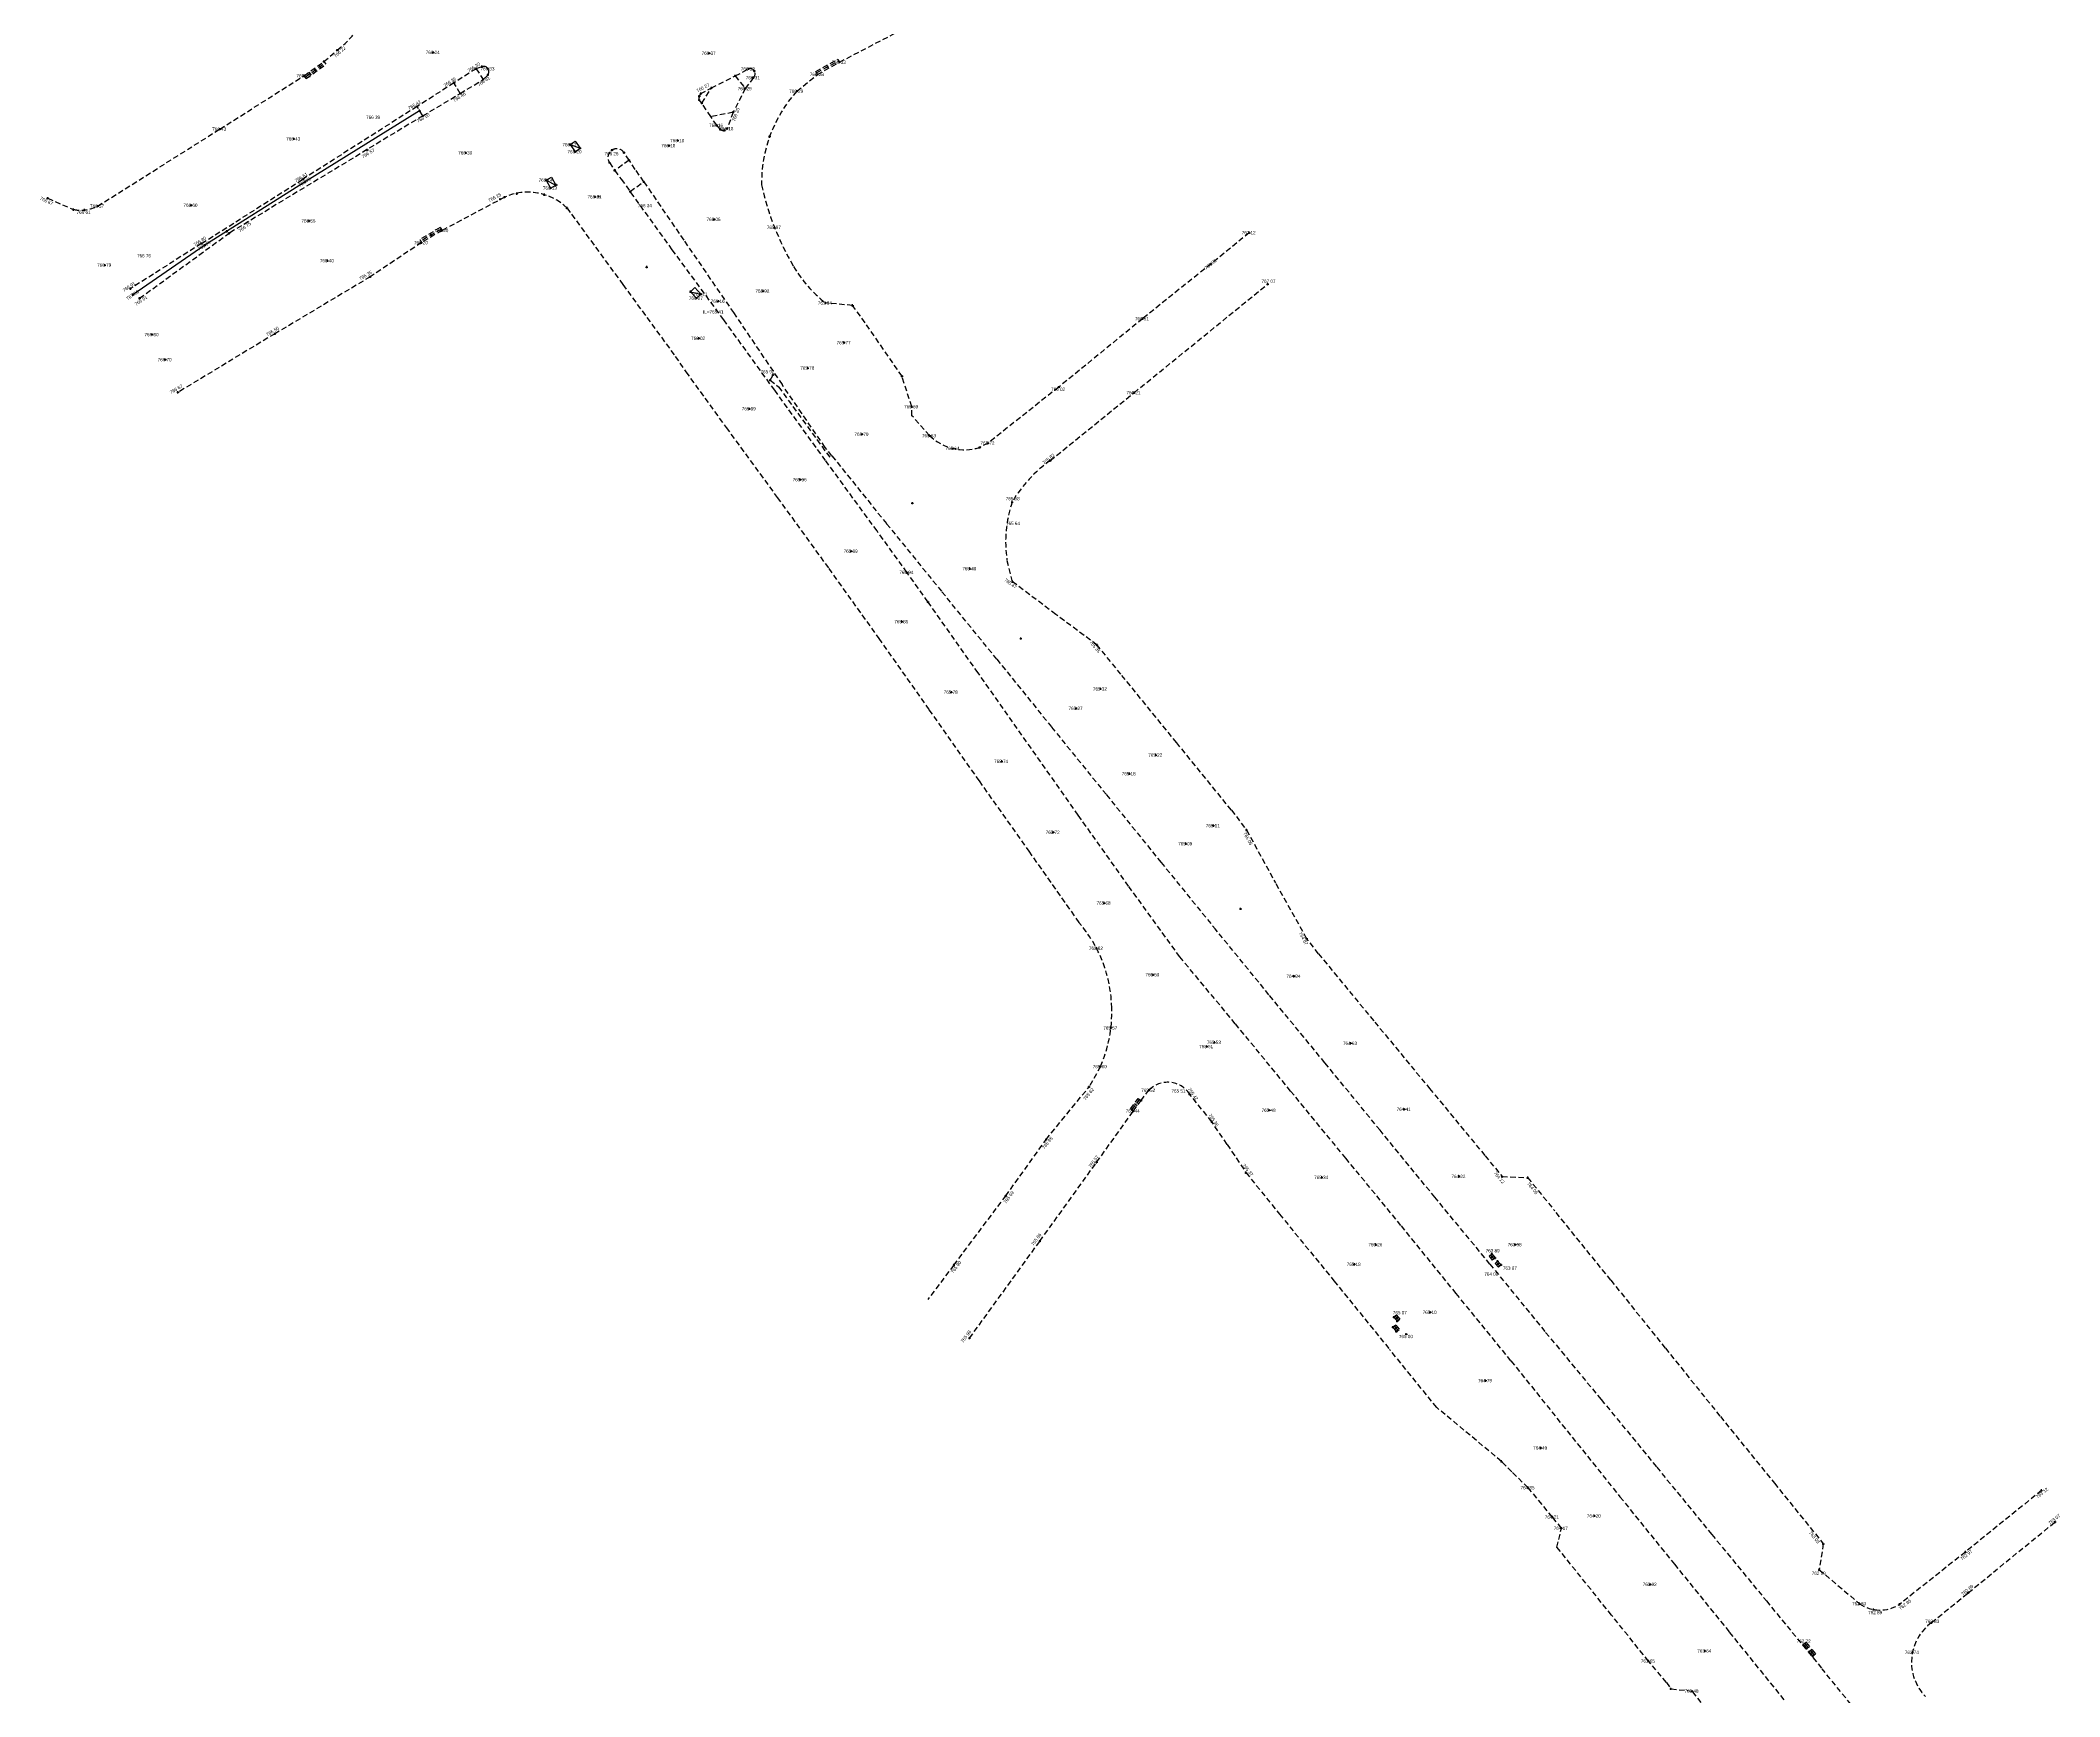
# Model space of a CAD drawing. Extents: x -1 to 212944, y -1 to 167548.
# Drawn here: x 170855.2 to 171087.3, y 133476.9 to 133667.3 of the extents above; entities that cross this region are included whole.
import ezdxf
from ezdxf.enums import TextEntityAlignment as Align

# ---------------------------------------------------------------- set-up
doc = ezdxf.new("R2010")
doc.units = 0
doc.header["$LTSCALE"] = 2.5
doc.header["$MEASUREMENT"] = 0
doc.header["$PDMODE"] = 2
doc.header["$PDSIZE"] = 0.125
doc.linetypes.add('HIDDEN', pattern=[0.375, 0.25, -0.125])
for name, color, linetype in [('1501-8447-13-GOVA', 2, 'CONTINUOUS'), ('1501-8447-13-PTS', 7, 'CONTINUOUS'), ('1501-8447-14-GOVA', 2, 'CONTINUOUS'), ('1501-8447-14-PTS', 7, 'CONTINUOUS'), ('1501-8447-14A-GOVA', 2, 'CONTINUOUS'), ('1501-8447-14A-PTS', 7, 'CONTINUOUS'), ('1501-8447-15A-GOVA', 2, 'CONTINUOUS'), ('1501-8447-15A-PTS', 7, 'CONTINUOUS'), ('2401', 210, 'HIDDEN'), ('2404', 210, 'HIDDEN'), ('2603', 32, 'CONTINUOUS'), ('4001-PL', 7, 'CONTINUOUS'), ('4903', 152, 'HIDDEN')]:
    doc.layers.add(name, color=color, linetype=linetype)

msp = doc.modelspace()

# ---------------------------------------------------------------- linework, layer by layer
at = {"layer": '1501-8447-13-PTS'}
for p in [(171021.33, 133513.23, 764.79), (171023.15, 133503.95, 764.45), (171027.67, 133505.49, 764.49), (171026.22, 133500.92, 764.35), (171085.23, 133500.61, 763.12), (171029.01, 133497.55, 764.21), (171030.04, 133496.26, 764.17), (171033.84, 133497.68, 764.2), (171086.79, 133496.98, 763.07), (171060.14, 133494.47, 763.03), (171076.47, 133493.52, 762.97), (171040.26, 133489.81, 763.92), (171059.67, 133491.49, 762.99), (171064.32, 133487.58, 762.89), (171068.9, 133487.51, 762.85), (171076.79, 133488.84, 762.89), (171065.92, 133486.92, 762.89), (171072.58, 133485.41, 762.83), (171057.86, 133482.89, 762.72), (171058.22, 133482.43, 762.73), (171040.05, 133480.99, 763.65), (171046.53, 133482.15, 763.64), (171058.52, 133482.06, 762.72), (171058.92, 133481.58, 762.72), (171070.39, 133481.99, 762.74), (171042.63, 133477.8, 763.56), (171045.07, 133477.54, 763.48)]:
    msp.add_point(p, dxfattribs=at)
at = {"layer": '1501-8447-14-PTS'}
for p in [(170966.96, 133605.06, 765.47), (170967.9, 133598.53, 765.37), (170976.68, 133597.78, 765.35), (170959.92, 133592.37, 765.78), (170977.07, 133592.74, 765.32), (170974.27, 133590.5, 765.27), (170983.43, 133585.14, 765.22), (170965.71, 133584.41, 765.74), (170980.38, 133582.99, 765.18), (170971.64, 133576.26, 765.72), (170990.04, 133577.02, 765.11), (170993.85, 133576.52, 765.05), (170986.87, 133574.94, 765.09), (170977.49, 133568.12, 765.68), (170993.17, 133567.45, 765.01), (171000.76, 133564.04, 764.87), (170976.61, 133562.93, 765.62), (170983.1, 133559.88, 765.59), (170999.31, 133559.71, 764.84), (170978.26, 133553.77, 765.57), (170990.17, 133552.11, 765.53), (171005.81, 133552, 764.63), (170989.28, 133551.63, 765.51), (170977.05, 133549.33, 765.6), (170975.75, 133546.99, 765.62), (170981.72, 133545.43, 765.45), (170982.62, 133546.6, 765.52), (170987.31, 133546.17, 765.42), (170980.84, 133544.22, 765.44), (170989.86, 133542.97, 765.36), (170996.46, 133544.31, 765.48), (171011.98, 133544.42, 764.41), (170970.82, 133540.95, 765.65), (170976.62, 133538.32, 765.57), (170993.79, 133537.12, 765.37), (171002.5, 133536.59, 765.34), (171018.28, 133536.7, 764.22), (171023.23, 133536.68, 764.12), (171026.18, 133536.55, 764.06), (170966.17, 133534.45, 765.69), (170970.09, 133529.25, 765.66), (171008.73, 133528.85, 765.26), (171024.74, 133528.86, 763.98), (170960.21, 133526.51, 765.9), (171006.24, 133526.6, 765.18), (171022.04, 133527.8, 763.89), (171022.41, 133527.33, 763.89), (171022.71, 133526.96, 763.88), (171023.1, 133526.53, 763.87), (171010.78, 133520.52, 765.07), (171011.16, 133520.06, 765.05), (171014.97, 133521.08, 765.1), (170962.01, 133518.1, 765.98), (171010.68, 133519.37, 765.03), (171011.07, 133518.87, 765.01), (171012.21, 133518.56, 765)]:
    msp.add_point(p, dxfattribs=at)
at = {"layer": '1501-8447-14A-PTS'}
for p in [(170936.6, 133664.01, 766.32), (170937.28, 133663.77, 766.34), (170944.53, 133663.37, 766.28), (170947.06, 133664.78, 766.33), (170931.12, 133661.16, 766.28), (170932.35, 133661.82, 766.27), (170935.08, 133663.2, 766.3), (170936.24, 133661.74, 766.29), (170937.17, 133663, 766.31), (170942.16, 133661.44, 766.29), (170930.94, 133660.45, 766.24), (170930.95, 133660.87, 766.26), (170931.24, 133660.07, 766.23), (170934.85, 133659.02, 766.2), (170932.95, 133657.52, 766.16), (170933.36, 133657.06, 766.14), (170933.82, 133656.94, 766.19), (170934.14, 133657.14, 766.18), (170916.1, 133655.3, 766.17), (170916.68, 133654.49, 766.2), (170917.24, 133654.9, 766.19), (170920.91, 133654.66, 766.26), (170922.3, 133654.38, 766.25), (170927.47, 133655.19, 766.18), (170928.48, 133655.77, 766.18), (170939.03, 133656.22, 766.14), (170920.63, 133653.25, 766.23), (170921.23, 133652.32, 766.2), (170922.88, 133653.51, 766.24), (170913.14, 133649.54, 766.12), (170913.36, 133651.23, 766.14), (170913.85, 133650.3, 766.13), (170914.51, 133650.66, 766.15), (170923.01, 133649.92, 766.17), (170924.58, 133651.03, 766.21), (170908.57, 133649.26, 766.26), (170915.75, 133648.01, 766.13), (170918.98, 133649.3, 766.11), (170919.37, 133649.34, 766.13), (170932.66, 133646.71, 766.06), (170939.59, 133645.79, 765.97), (170994.17, 133645.18, 767.12), (170924.91, 133641.23, 766.07), (170989.77, 133641.6, 766.91), (170929.94, 133638.39, 766.07), (170931.16, 133638.12, 766.11), (170938.28, 133638.47, 765.92), (170996.28, 133639.26, 767.07), (170930.63, 133637.65, 766.07), (170933.14, 133637.3, 766.16), (170945.45, 133637.1, 765.84), (170948.57, 133636.82, 765.87), (170981.9, 133635.29, 766.51), (170930.88, 133633.04, 766.02), (170947.61, 133632.54, 765.77), (170939.43, 133628.84, 765.92), (170943.43, 133629.62, 765.78), (170954.25, 133628.67, 765.74), (170939.09, 133628.22, 766.14), (170972.26, 133627.43, 766.02), (170980.92, 133626.78, 766.21), (170936.71, 133624.94, 765.99), (170955.37, 133625.17, 765.69), (170949.66, 133622.01, 765.7), (170957.4, 133621.85, 765.63), (170957.42, 133621.85, 765.63), (170960.12, 133620.38, 765.64), (170963.17, 133620.49, 765.71), (170964.15, 133621, 765.72), (170971.29, 133618.98, 765.82), (170942.56, 133616.79, 765.96), (170955.44, 133614.09, 765.56), (170966.91, 133614.22, 765.58), (170948.42, 133608.57, 765.89), (170954.82, 133606.13, 765.94), (170962.06, 133606.55, 765.49), (170957.23, 133602.75, 765.91), (170954.24, 133600.47, 765.85)]:
    msp.add_point(p, dxfattribs=at)
at = {"layer": '1501-8447-15A-PTS'}
for p in [(170889.34, 133666.15, 766.22), (170900.38, 133665.9, 766.24), (170932.1, 133665.81, 766.37), (170887.8, 133664.85, 766.19), (170905.29, 133664.03, 766.3), (170905.96, 133664.26, 766.31), (170906.68, 133664.02, 766.33), (170885.53, 133663.22, 766.21), (170902.75, 133662.4, 766.36), (170903.47, 133661.18, 766.46), (170906.11, 133662.78, 766.41), (170906.64, 133663.32, 766.35), (170898.51, 133659.68, 766.42), (170898.81, 133659.2, 766.59), (170875.84, 133657.08, 766.43), (170899.17, 133658.61, 766.5), (170884.35, 133655.96, 766.43), (170892.79, 133654.69, 766.57), (170904.12, 133654.35, 766.3), (170885.41, 133651.34, 766.61), (170885.64, 133651.04, 766.75), (170909.98, 133649.67, 766.21), (170856.06, 133649.14, 766.67), (170859.04, 133647.83, 766.64), (170860.3, 133647.79, 766.61), (170861.8, 133648.23, 766.57), (170872.54, 133648.33, 766.6), (170908.07, 133649.04, 766.25), (170876.65, 133645.34, 766.87), (170876.9, 133645.11, 766.75), (170886.1, 133646.53, 766.55), (170901.38, 133645.43, 766.2), (170873.74, 133643.93, 766.8), (170874.1, 133643.73, 766.9), (170899.03, 133644.04, 766.2), (170862.62, 133641.45, 766.79), (170888.22, 133641.96, 766.4), (170865.58, 133638.75, 766.91), (170865.86, 133638.05, 767.06), (170893.11, 133640.1, 766.35), (170866.62, 133637.64, 766.91), (170868.07, 133633.47, 766.8), (170882.17, 133633.56, 766.5), (170869.57, 133630.59, 766.7), (170871.03, 133626.83, 766.67)]:
    msp.add_point(p, dxfattribs=at)
at = {"layer": '2401'}
for p, q in [((170977.05, 133549.33), (170975.75, 133546.99)), ((170970.82, 133540.95), (170975.75, 133546.99)), ((170966.17, 133534.45), (170970.82, 133540.95)), ((170960.21, 133526.51), (170966.17, 133534.45)), ((170960.21, 133526.51), (170957.2, 133522.56))]:
    msp.add_line(p, q, dxfattribs=at)
at = {"layer": '2404'}
for p, q in [((170947.06, 133664.78), (170960.74, 133671.9)), ((170887.8, 133664.85), (170889.34, 133666.15)), ((170885.53, 133663.22), (170887.8, 133664.85)), ((170905.29, 133664.03), (170902.75, 133662.4)), ((170905.96, 133664.26), (170905.29, 133664.03)), ((170905.29, 133664.03), (170906.11, 133662.78)), ((170935.08, 133663.2), (170936.6, 133664.01)), ((170875.84, 133657.08), (170885.53, 133663.22)), ((170902.75, 133662.4), (170898.51, 133659.68)), ((170899.17, 133658.61), (170903.47, 133661.18)), ((170903.47, 133661.18), (170902.75, 133662.4)), ((170903.47, 133661.18), (170906.11, 133662.78)), ((170906.11, 133662.78), (170906.61, 133663.28)), ((170931.12, 133661.16), (170932.35, 133661.82)), ((170931.24, 133660.07), (170932.35, 133661.82)), ((170932.35, 133661.82), (170935.08, 133663.2)), ((170936.24, 133661.74), (170934.85, 133659.02)), ((170935.08, 133663.2), (170936.24, 133661.74)), ((170937.17, 133663), (170936.24, 133661.74)), ((170942.16, 133661.44), (170944.53, 133663.37)), ((170898.51, 133659.68), (170885.41, 133651.34)), ((170899.17, 133658.61), (170898.51, 133659.68)), ((170931.24, 133660.07), (170930.94, 133660.45)), ((170932.26, 133658.52), (170931.24, 133660.07)), ((170934.85, 133659.02), (170932.28, 133658.5)), ((170934.85, 133659.02), (170934.14, 133657.14)), ((170861.8, 133648.23), (170875.84, 133657.08)), ((170899.17, 133658.61), (170876.9, 133645.11)), ((170932.95, 133657.52), (170932.26, 133658.52)), ((170933.36, 133657.06), (170932.95, 133657.52)), ((170922.88, 133653.51), (170922.3, 133654.38)), ((170920.63, 133653.25), (170921.23, 133652.32)), ((170922.88, 133653.51), (170921.23, 133652.32)), ((170921.23, 133652.32), (170921.97, 133651.32)), ((170923.59, 133652.46), (170922.88, 133653.51)), ((170924.58, 133651.03), (170923.59, 133652.46)), ((170873.74, 133643.93), (170885.41, 133651.34)), ((170921.97, 133651.32), (170923.01, 133649.92)), ((170923.01, 133649.92), (170924.58, 133651.03)), ((170927.85, 133643.22), (170923.01, 133649.92)), ((170924.58, 133651.03), (170929.25, 133644.19)), ((170856.06, 133649.14), (170859.04, 133647.83)), ((170908.57, 133649.26), (170901.38, 133645.43)), ((170915.75, 133648.01), (170916.27, 133647.29)), ((170916.27, 133647.29), (170922.17, 133639.21)), ((170866.62, 133637.64), (170876.9, 133645.11)), ((170994.17, 133645.18), (170989.77, 133641.6)), ((170873.74, 133643.93), (170865.58, 133638.75)), ((170899.03, 133644.04), (170893.11, 133640.1)), ((170933.76, 133635.17), (170927.85, 133643.22)), ((170929.25, 133644.19), (170934.88, 133635.99)), ((170989.77, 133641.6), (170981.9, 133635.29)), ((170893.11, 133640.1), (170882.17, 133633.56)), ((170922.17, 133639.21), (170928.19, 133630.96)), ((170980.92, 133626.78), (170996.28, 133639.26)), ((170934.88, 133635.99), (170940.47, 133627.72)), ((170948.57, 133636.82), (170945.45, 133637.1)), ((170950.01, 133634.83), (170948.57, 133636.82)), ((170882.17, 133633.56), (170871.03, 133626.83)), ((170939.62, 133627.06), (170933.76, 133635.17)), ((170954.25, 133628.67), (170950.01, 133634.83)), ((170981.9, 133635.29), (170972.26, 133627.43)), ((170928.19, 133630.96), (170929.41, 133629.19)), ((170929.41, 133629.19), (170934.04, 133622.78)), ((170939.09, 133628.22), (170939.43, 133628.84)), ((170955.37, 133625.17), (170954.25, 133628.67)), ((170939.09, 133628.22), (170940.07, 133627.46)), ((170945.47, 133618.98), (170939.62, 133627.06)), ((170940.07, 133627.46), (170945.97, 133619.32)), ((170945.41, 133620.5), (170940.47, 133627.72)), ((170972.26, 133627.43), (170964.15, 133621)), ((170971.29, 133618.98), (170980.92, 133626.78)), ((170955.39, 133624.14), (170955.37, 133625.17)), ((170957.42, 133621.85), (170955.39, 133624.14)), ((170934.04, 133622.78), (170939.92, 133614.74)), ((170946.2, 133619.53), (170945.41, 133620.5)), ((170946.2, 133619.53), (170952.48, 133611.72)), ((170964.15, 133621), (170963.17, 133620.49)), ((170951.38, 133610.89), (170945.47, 133618.98)), ((170939.92, 133614.74), (170945.83, 133606.58)), ((170954.82, 133606.13), (170951.38, 133610.89)), ((170952.48, 133611.72), (170958.84, 133603.9)), ((170945.83, 133606.58), (170951.58, 133598.54)), ((170957.23, 133602.75), (170954.82, 133606.13)), ((170966.96, 133605.06), (170966.31, 133607.52)), ((170965.15, 133596.15), (170958.84, 133603.9)), ((170971.92, 133601.3), (170966.96, 133605.06)), ((170962.99, 133594.59), (170957.23, 133602.75)), ((170976.68, 133597.78), (170971.92, 133601.3)), ((170951.58, 133598.54), (170957.37, 133590.33)), ((170965.15, 133596.15), (170971.44, 133588.35)), ((170979.41, 133594.42), (170976.68, 133597.78)), ((170974.51, 133578.21), (170962.99, 133594.59)), ((170985.82, 133586.54), (170979.41, 133594.42)), ((170957.35, 133590.33), (170963.1, 133582.16)), ((170971.44, 133588.35), (170977.74, 133580.58)), ((170992.11, 133578.8), (170985.82, 133586.54)), ((170963.1, 133582.16), (170968.83, 133574.08)), ((170977.74, 133580.58), (170984.03, 133572.79)), ((170980.3, 133570.06), (170974.51, 133578.21)), ((170992.11, 133578.8), (170993.85, 133576.52)), ((170993.85, 133576.52), (170997.17, 133570.46)), ((170968.83, 133574.08), (170974.58, 133565.88)), ((170984.03, 133572.79), (170990.25, 133565.14)), ((170986.18, 133561.94), (170980.3, 133570.06)), ((171000.76, 133564.04), (170997.17, 133570.46)), ((170996.43, 133557.57), (170990.25, 133565.14)), ((171002.11, 133562.3), (171000.76, 133564.04)), ((170992.56, 133554.25), (170986.18, 133561.94)), ((171002.11, 133562.3), (171008.59, 133554.44)), ((171002.85, 133549.77), (170996.43, 133557.57)), ((171008.59, 133554.44), (171014.88, 133546.82)), ((170998.92, 133546.51), (170992.56, 133554.25)), ((171009.19, 133542.01), (171002.85, 133549.77)), ((170981.72, 133545.43), (170982.62, 133546.6)), ((170989.86, 133542.97), (170987.31, 133546.17)), ((171005.26, 133538.79), (170998.92, 133546.51)), ((171014.88, 133546.82), (171021.26, 133539.08)), ((170976.62, 133538.32), (170980.84, 133544.22)), ((170991.62, 133540.38), (170989.86, 133542.97)), ((171015.5, 133534.3), (171009.19, 133542.01)), ((170970.09, 133529.25), (170976.62, 133538.32)), ((170991.62, 133540.38), (170993.79, 133537.12)), ((171011.6, 133531.07), (171005.26, 133538.79)), ((171021.26, 133539.08), (171023.23, 133536.68)), ((170993.79, 133537.12), (170997.64, 133532.37)), ((171023.23, 133536.68), (171026.18, 133536.55)), ((171026.18, 133536.55), (171029.28, 133532.74)), ((171021.82, 133526.62), (171015.5, 133534.3)), ((170997.64, 133532.37), (171003.9, 133524.7)), ((171035.72, 133524.77), (171029.28, 133532.74)), ((170962.01, 133518.1), (170970.09, 133529.25)), ((171017.94, 133523.25), (171011.6, 133531.07)), ((171021.82, 133526.62), (171028.23, 133518.77)), ((171003.9, 133524.7), (171010.3, 133516.81)), ((171035.72, 133524.77), (171041.99, 133516.95)), ((171024.24, 133515.5), (171017.94, 133523.25)), ((171028.23, 133518.77), (171034.61, 133511.06)), ((171015.71, 133510.14), (171010.3, 133516.81)), ((171024.24, 133515.5), (171036.77, 133499.88)), ((171041.99, 133516.95), (171048.31, 133509.1)), ((171034.61, 133511.06), (171040.99, 133503.29)), ((171016.69, 133509.33), (171015.71, 133510.14)), ((171023.15, 133503.95), (171016.69, 133509.33)), ((171048.31, 133509.1), (171054.52, 133501.44)), ((171024.34, 133502.74), (171023.15, 133503.95)), ((171026.22, 133500.92), (171024.34, 133502.74)), ((171040.99, 133503.29), (171047.32, 133495.55)), ((171054.52, 133501.44), (171060.14, 133494.47)), ((171029.01, 133497.55), (171026.22, 133500.92)), ((171036.77, 133499.88), (171043.03, 133492.12)), ((171085.23, 133500.61), (171076.47, 133493.52)), ((171030.04, 133496.26), (171029.01, 133497.55)), ((171076.79, 133488.84), (171086.79, 133496.98)), ((171029.53, 133494.07), (171030.04, 133496.26)), ((171035.8, 133486.28), (171029.53, 133494.07)), ((171047.32, 133495.55), (171053.6, 133487.91)), ((171060.14, 133494.47), (171059.67, 133491.49)), ((171043.03, 133492.12), (171049.34, 133484.32)), ((171076.47, 133493.52), (171068.9, 133487.51)), ((171059.67, 133491.49), (171064.32, 133487.58)), ((171053.6, 133487.91), (171060, 133480.1)), ((171072.58, 133485.41), (171076.79, 133488.84)), ((171040.05, 133480.99), (171035.8, 133486.28)), ((171049.34, 133484.32), (171055.62, 133476.53)), ((171042.11, 133478.53), (171040.05, 133480.99)), ((171042.11, 133478.53), (171042.63, 133477.8)), ((171042.63, 133477.8), (171045.07, 133477.54)), ((171066.27, 133472.39), (171060, 133480.1)), ((171049.06, 133472.6), (171045.07, 133477.54))]:
    msp.add_line(p, q, dxfattribs=at)
for centre, radius, start, end in [((170881.35, 133676.39), 12.98, 307.9618, 349.2739), ((170906.17, 133663.69), 0.604, 316.5861, 110.5238), ((170936.78, 133663.45), 0.591, 310.7484, 108.1286), ((170931.67, 133660.64), 0.755, 136.7588, 194.7892), ((170953.78, 133650.92), 15.67, 137.8569, 180.9612), ((170933.71, 133657.47), 0.539, 229.2298, 322.4823), ((170921.46, 133653.82), 1.01, 33.9267, 214.2415), ((170911.23, 133643.29), 6.54, 46.2389, 114.0093), ((170968.85, 133657.34), 31.45, 192.2632, 210.6626), ((170859.81, 133652.24), 4.47, 260.0798, 296.4128), ((170955.13, 133649.23), 15.52, 210.7336, 231.406), ((170961.44, 133626.03), 5.8, 226.0615, 287.3242), ((170980.42, 133606.19), 15.72, 125.5057, 149.2558), ((170980.5, 133609.63), 14.34, 161.322, 188.4434), ((170963.21, 133555.88), 15.14, 0.6032, 41.3235), ((170963.14, 133555.51), 15.22, 336.0616, 2.0091), ((170984.79, 133544.48), 3.04, 33.9137, 135.6093), ((171066.66, 133490.99), 4.14, 235.5093, 302.7395), ((171075.93, 133480.86), 5.65, 126.3119, 224.2724)]:
    msp.add_arc(centre, radius, start, end, dxfattribs=at)
at = {"layer": '2603'}
for p, q in [((170898.81, 133659.2), (170885.64, 133651.04)), ((170885.64, 133651.04), (170874.1, 133643.73)), ((170874.1, 133643.73), (170865.86, 133638.05))]:
    msp.add_line(p, q, dxfattribs=at)
at = {"layer": '4001-PL'}
for p, q in [((170916.1, 133655.3), (170916.67, 133655.71)), ((170916.1, 133655.3), (170916.68, 133654.49)), ((170916.1, 133655.3), (170917.25, 133654.9)), ((170916.67, 133655.71), (170917.25, 133654.9)), ((170916.68, 133654.49), (170917.25, 133654.9)), ((170913.36, 133651.23), (170913.98, 133651.56)), ((170913.36, 133651.23), (170913.85, 133650.3)), ((170913.36, 133651.23), (170914.47, 133650.63)), ((170913.85, 133650.3), (170914.47, 133650.63)), ((170913.98, 133651.56), (170914.47, 133650.63)), ((170929.94, 133638.39), (170930.45, 133638.87)), ((170929.94, 133638.39), (170930.63, 133637.65)), ((170929.94, 133638.39), (170931.14, 133638.13)), ((170930.45, 133638.87), (170931.14, 133638.13)), ((170930.63, 133637.65), (170931.14, 133638.13))]:
    msp.add_line(p, q, dxfattribs=at)
at = {"layer": '4903'}
for p, q in [((170885.65, 133663.06), (170887.92, 133664.69)), ((170885.76, 133662.9), (170888.03, 133664.53)), ((170886.09, 133663.63), (170886.33, 133663.3)), ((170886.9, 133663.71), (170886.67, 133664.04)), ((170887.23, 133664.44), (170887.46, 133664.12)), ((170887.8, 133664.85), (170888.03, 133664.53)), ((170944.34, 133663.72), (170946.87, 133665.13)), ((170944.53, 133663.37), (170944.34, 133663.72)), ((170944.43, 133663.54), (170946.96, 133664.95)), ((170944.53, 133663.37), (170947.06, 133664.78)), ((170945.8, 133664.08), (170945.6, 133664.42)), ((170946.87, 133665.13), (170947.06, 133664.78)), ((170885.76, 133662.9), (170885.53, 133663.22)), ((170901.18, 133645.77), (170898.83, 133644.38)), ((170901.28, 133645.6), (170898.93, 133644.21)), ((170901.38, 133645.43), (170899.03, 133644.04)), ((170900, 133645.08), (170900.2, 133644.73)), ((170901.18, 133645.77), (170901.38, 133645.43)), ((170898.83, 133644.38), (170899.03, 133644.04)), ((170980.52, 133544.46), (170981.4, 133545.67)), ((170980.68, 133544.34), (170981.56, 133545.55)), ((170980.84, 133544.22), (170981.72, 133545.43)), ((170981.4, 133545.67), (170981.72, 133545.43)), ((170980.84, 133544.22), (170980.52, 133544.46)), ((170981.28, 133544.83), (170980.96, 133545.06)), ((171021.73, 133527.55), (171022.04, 133527.8)), ((171021.73, 133527.55), (171022.1, 133527.08)), ((171021.88, 133527.68), (171022.25, 133527.21)), ((171022.23, 133527.57), (171021.91, 133527.32)), ((171022.04, 133527.8), (171022.41, 133527.33)), ((171022.41, 133527.33), (171022.1, 133527.08)), ((171022.41, 133526.69), (171022.71, 133526.96)), ((171022.8, 133526.26), (171022.41, 133526.69)), ((171022.95, 133526.4), (171022.56, 133526.83)), ((171022.9, 133526.74), (171022.61, 133526.48)), ((171023.1, 133526.53), (171022.71, 133526.96)), ((171023.1, 133526.53), (171022.8, 133526.26)), ((171011, 133519.62), (171010.68, 133519.37)), ((171011.09, 133520.77), (171010.78, 133520.52)), ((171010.78, 133520.52), (171011.16, 133520.06)), ((171010.93, 133520.65), (171011.31, 133520.19)), ((171011.28, 133520.54), (171010.97, 133520.29)), ((171011, 133519.62), (171011.39, 133519.12)), ((171011.09, 133520.77), (171011.47, 133520.31)), ((171011.16, 133520.06), (171011.47, 133520.31)), ((171010.68, 133519.37), (171011.07, 133518.87)), ((171010.84, 133519.49), (171011.23, 133518.99)), ((171011.19, 133519.37), (171010.88, 133519.12)), ((171011.07, 133518.87), (171011.39, 133519.12)), ((171058.18, 133483.14), (171057.86, 133482.89)), ((171057.86, 133482.89), (171058.22, 133482.43)), ((171058.02, 133483.01), (171058.38, 133482.55)), ((171058.36, 133482.91), (171058.04, 133482.66)), ((171058.18, 133483.14), (171058.54, 133482.68)), ((171058.22, 133482.43), (171058.54, 133482.68)), ((171058.83, 133482.32), (171058.52, 133482.06)), ((171058.52, 133482.06), (171058.92, 133481.58)), ((171058.67, 133482.19), (171059.07, 133481.71)), ((171059.03, 133482.08), (171058.72, 133481.82)), ((171058.83, 133482.32), (171059.23, 133481.84)), ((171058.92, 133481.58), (171059.23, 133481.84))]:
    msp.add_line(p, q, dxfattribs=at)

# ---------------------------------------------------------------- texts
at = {"layer": '1501-8447-13-GOVA'}
for s, p in [('764 79 ', (171021.33, 133513.23, 764.79)), ('764 49 ', (171027.67, 133505.49, 764.49)), ('764 35 ', (171026.22, 133500.92, 764.35)), ('764 21 ', (171029.01, 133497.55, 764.21)), ('764 17 ', (171030.04, 133496.26, 764.17)), ('764 20 ', (171033.84, 133497.68, 764.2)), ('763 92 ', (171040.26, 133489.81, 763.92)), ('762 99 ', (171059.69, 133491.09, 762.99)), ('762 89 ', (171064.32, 133487.58, 762.89)), ('762 89 ', (171066.17, 133486.57, 762.89)), ('762 83 ', (171072.73, 133485.56, 762.83)), ('762 72 ', (171057.96, 133483.28, 762.72)), ('763 65 ', (171040.05, 133480.99, 763.65)), ('763 64 ', (171046.53, 133482.15, 763.64)), ('762 74 ', (171070.39, 133481.99, 762.74)), ('763 48 ', (171045.07, 133477.54, 763.48))]:
    msp.add_text(s, height=0.38, dxfattribs=at).set_placement(p, align=Align.MIDDLE)
for s, rotation, p in [('763 12 ', 38.9853, (171085.35, 133500.36, 763.12)), ('763 07 ', 39.1456, (171086.75, 133497.33, 763.07)), ('763 03 ', 308.8797, (171059.16, 133495.16, 763.03)), ('762 97 ', 38.9853, (171076.64, 133493.23, 762.97)), ('762 89 ', 39.1456, (171076.75, 133489.19, 762.89)), ('762 85 ', 38.4469, (171069.59, 133487.53, 762.85))]:
    msp.add_text(s, height=0.38, rotation=rotation, dxfattribs=at).set_placement(p, align=Align.MIDDLE)
at = {"layer": '1501-8447-14-GOVA'}
for s, rotation, p in [('765 47 ', 322.8355, (170966.78, 133604.81, 765.47)), ('765 35 ', 309.1267, (170976.47, 133597.53, 765.35)), ('765 05 ', 298.7163, (170994.04, 133575.46, 765.05)), ('764 87 ', 299.2135, (171000.42, 133563.98, 764.87)), ('765 62 ', 50.7778, (170975.74, 133546.23, 765.62)), ('765 42 ', 305.1853, (170987.74, 133546.12, 765.42)), ('765 36 ', 304.1975, (170990.11, 133543.11, 765.36)), ('765 65 ', 50.7778, (170971.02, 133540.61, 765.65)), ('765 57 ', 54.2478, (170976.32, 133538.47, 765.57)), ('765 37 ', 309.0257, (170994.05, 133537.38, 765.37)), ('764 12 ', 309.4984, (171022.93, 133536.51, 764.12)), ('764 06 ', 309.1335, (171026.76, 133535.28, 764.06)), ('765 69 ', 54.4207, (170966.57, 133534.36, 765.69)), ('765 66 ', 54.0705, (170969.72, 133529.51, 765.66)), ('765 90 ', 54.0705, (170960.5, 133526.34, 765.9)), ('765 98 ', 54.0705, (170961.64, 133518.36, 765.98))]:
    msp.add_text(s, height=0.38, rotation=rotation, dxfattribs=at).set_placement(p, align=Align.MIDDLE)
for s, p in [('765 78 ', (170959.92, 133592.37, 765.78)), ('765 32 ', (170977.07, 133592.74, 765.32)), ('765 27 ', (170974.27, 133590.5, 765.27)), ('765 74 ', (170965.71, 133584.41, 765.74)), ('765 22 ', (170983.43, 133585.14, 765.22)), ('765 18 ', (170980.38, 133582.99, 765.18)), ('765 72 ', (170971.64, 133576.26, 765.72)), ('765 11 ', (170990.04, 133577.02, 765.11)), ('765 09 ', (170986.87, 133574.94, 765.09)), ('765 68 ', (170977.49, 133568.12, 765.68)), ('765 62 ', (170976.61, 133562.93, 765.62)), ('765 59 ', (170983.1, 133559.88, 765.59)), ('764 84 ', (170999.31, 133559.71, 764.84)), ('765 57 ', (170978.26, 133553.77, 765.57)), ('765 53 ', (170990.17, 133552.11, 765.53)), ('764 63 ', (171005.81, 133552, 764.63)), ('765 51 ', (170989.28, 133551.63, 765.51)), ('765 60 ', (170977.05, 133549.33, 765.6)), ('765 52 ', (170982.62, 133546.6, 765.52)), ('765 51 ', (170986.1, 133546.52, 765.51)), ('765 44 ', (170980.84, 133544.22, 765.44)), ('765 48 ', (170996.46, 133544.31, 765.48)), ('764 41 ', (171011.98, 133544.42, 764.41)), ('765 34 ', (171002.5, 133536.59, 765.34)), ('764 22 ', (171018.28, 133536.7, 764.22)), ('765 26 ', (171008.73, 133528.85, 765.26)), ('763 98 ', (171024.74, 133528.86, 763.98)), ('765 18 ', (171006.24, 133526.6, 765.18)), ('763 89 ', (171022.21, 133528.16, 763.89)), ('764 08 ', (171022.05, 133525.47, 764.08)), ('763 87 ', (171024.19, 133526.16, 763.87)), ('765 07 ', (171011.54, 133521.04, 765.07)), ('765 10 ', (171014.97, 133521.08, 765.1)), ('765 00 ', (171012.24, 133518.3, 765))]:
    msp.add_text(s, height=0.38, dxfattribs=at).set_placement(p, align=Align.MIDDLE)
at = {"layer": '1501-8447-14A-GOVA'}
for s, p in [('766 32 ', (170936.6, 133664.01, 766.32)), ('766 28 ', (170944.53, 133663.37, 766.28)), ('766 33 ', (170947.06, 133664.78, 766.33)), ('766 29 ', (170936.24, 133661.74, 766.29)), ('766 31 ', (170937.17, 133663, 766.31)), ('766 29 ', (170942.16, 133661.44, 766.29)), ('766 16 ', (170932.95, 133657.52, 766.16)), ('766 18 ', (170934.14, 133657.14, 766.18)), ('766 17 ', (170916.1, 133655.3, 766.17)), ('766 20 ', (170916.68, 133654.49, 766.2)), ('766 26 ', (170920.93, 133654.26, 766.26)), ('766 18 ', (170927.47, 133655.19, 766.18)), ('766 18 ', (170928.48, 133655.77, 766.18)), ('766 14 ', (170913.36, 133651.23, 766.14)), ('766 13 ', (170913.85, 133650.3, 766.13)), ('766 11 ', (170918.98, 133649.3, 766.11)), ('766 34 ', (170924.77, 133648.3, 766.34)), ('766 06 ', (170932.66, 133646.71, 766.06)), ('765 97 ', (170939.59, 133645.79, 765.97)), ('767 12 ', (170994.17, 133645.18, 767.12)), ('766 11 ', (170931.16, 133638.12, 766.11)), ('765 92 ', (170938.28, 133638.47, 765.92)), ('767 07 ', (170996.45, 133639.6, 767.07)), ('766 07 ', (170930.63, 133637.65, 766.07)), ('IL=765 41 ', (170932.63, 133636.07, 766.16)), ('766 16 ', (170933.14, 133637.3, 766.16)), ('765 84 ', (170945.45, 133637.1, 765.84)), ('766 51 ', (170981.9, 133635.29, 766.51)), ('766 02 ', (170930.88, 133633.04, 766.02)), ('765 77 ', (170947.61, 133632.54, 765.77)), ('765 92 ', (170938.86, 133629.2, 765.92)), ('765 78 ', (170943.43, 133629.62, 765.78)), ('766 02 ', (170972.26, 133627.18, 766.02)), ('766 21 ', (170980.92, 133626.78, 766.21)), ('765 99 ', (170936.71, 133624.94, 765.99)), ('765 69 ', (170955.37, 133625.17, 765.69)), ('765 70 ', (170949.66, 133622.01, 765.7)), ('765 63 ', (170957.42, 133621.85, 765.63)), ('765 64 ', (170960.12, 133620.38, 765.64)), ('765 72 ', (170964.15, 133621, 765.72)), ('765 96 ', (170942.56, 133616.79, 765.96)), ('765 58 ', (170967.05, 133614.61, 765.58)), ('765 64 ', (170967.08, 133611.76, 765.64)), ('765 89 ', (170948.42, 133608.57, 765.89)), ('765 94 ', (170954.82, 133606.13, 765.94)), ('765 49 ', (170962.06, 133606.55, 765.49)), ('765 85 ', (170954.24, 133600.47, 765.85))]:
    msp.add_text(s, height=0.38, dxfattribs=at).set_placement(p, align=Align.MIDDLE)
for s, rotation, p in [('766 27 ', 28.2174, (170931.43, 133661.88, 766.27)), ('766 20 ', 69.5786, (170935.17, 133658.83, 766.2)), ('766 91 ', 39.1331, (170989.77, 133641.6, 766.91)), ('765 82 ', 39.0064, (170971.15, 133619.22, 765.82))]:
    msp.add_text(s, height=0.38, rotation=rotation, dxfattribs=at).set_placement(p, align=Align.MIDDLE)
at = {"layer": '1501-8447-15A-GOVA'}
for s, rotation, p in [('766 22 ', 42.022, (170889.68, 133666, 766.22)), ('766 30 ', 32.6896, (170905.1, 133664.25, 766.3)), ('766 36 ', 32.6896, (170902.34, 133662.53, 766.36)), ('766 46 ', 32.6896, (170903.43, 133660.81, 766.46)), ('766 41 ', 32.6896, (170906.24, 133662.63, 766.41)), ('766 42 ', 30.8657, (170898.27, 133659.9, 766.42)), ('766 50 ', 30.8657, (170899.28, 133658.42, 766.5)), ('766 57 ', 31.2241, (170892.96, 133654.34, 766.57)), ('766 61 ', 31.2241, (170885.26, 133651.58, 766.61)), ('766 75 ', 31.2241, (170885.64, 133651.04, 766.75)), ('766 25 ', 28.3518, (170907.5, 133649.27, 766.25)), ('766 67 ', 334.2307, (170855.98, 133648.79, 766.67)), ('766 75 ', 36.0042, (170878.77, 133645.87, 766.75)), ('766 80 ', 32.414, (170873.6, 133644.22, 766.8)), ('766 90 ', 32.414, (170874.1, 133643.73, 766.9)), ('766 35 ', 30.9556, (170892.65, 133640.31, 766.35)), ('766 91 ', 34.5793, (170865.46, 133639, 766.91)), ('767 06 ', 34.5793, (170865.86, 133638.05, 767.06)), ('766 91 ', 34.5793, (170866.84, 133637.42, 766.91)), ('766 50 ', 31.1374, (170881.96, 133633.88, 766.5)), ('766 67 ', 30.8171, (170870.89, 133627.24, 766.67))]:
    msp.add_text(s, height=0.38, rotation=rotation, dxfattribs=at).set_placement(p, align=Align.MIDDLE)
for s, p in [('766 24 ', (170900.38, 133665.9, 766.24)), ('766 37 ', (170932.1, 133665.81, 766.37)), ('766 33 ', (170906.68, 133664.02, 766.33)), ('766 21 ', (170885.53, 133663.22, 766.21)), ('766 43 ', (170875.84, 133657.08, 766.43)), ('766 39 ', (170893.53, 133658.44, 766.39)), ('766 43 ', (170884.35, 133655.96, 766.43)), ('766 30 ', (170904.12, 133654.35, 766.3)), ('766 61 ', (170860.26, 133647.53, 766.61)), ('766 57 ', (170861.8, 133648.23, 766.57)), ('766 60 ', (170872.54, 133648.33, 766.6)), ('766 55 ', (170886.1, 133646.53, 766.55)), ('766 20 ', (170901.38, 133645.43, 766.2)), ('766 76 ', (170867.2, 133642.53, 766.76)), ('766 20 ', (170899.03, 133644.04, 766.2)), ('766 79 ', (170862.62, 133641.45, 766.79)), ('766 40 ', (170888.22, 133641.96, 766.4)), ('766 80 ', (170868.07, 133633.47, 766.8)), ('766 70 ', (170869.57, 133630.59, 766.7))]:
    msp.add_text(s, height=0.38, dxfattribs=at).set_placement(p, align=Align.MIDDLE)

doc.saveas('drawing.dxf')
